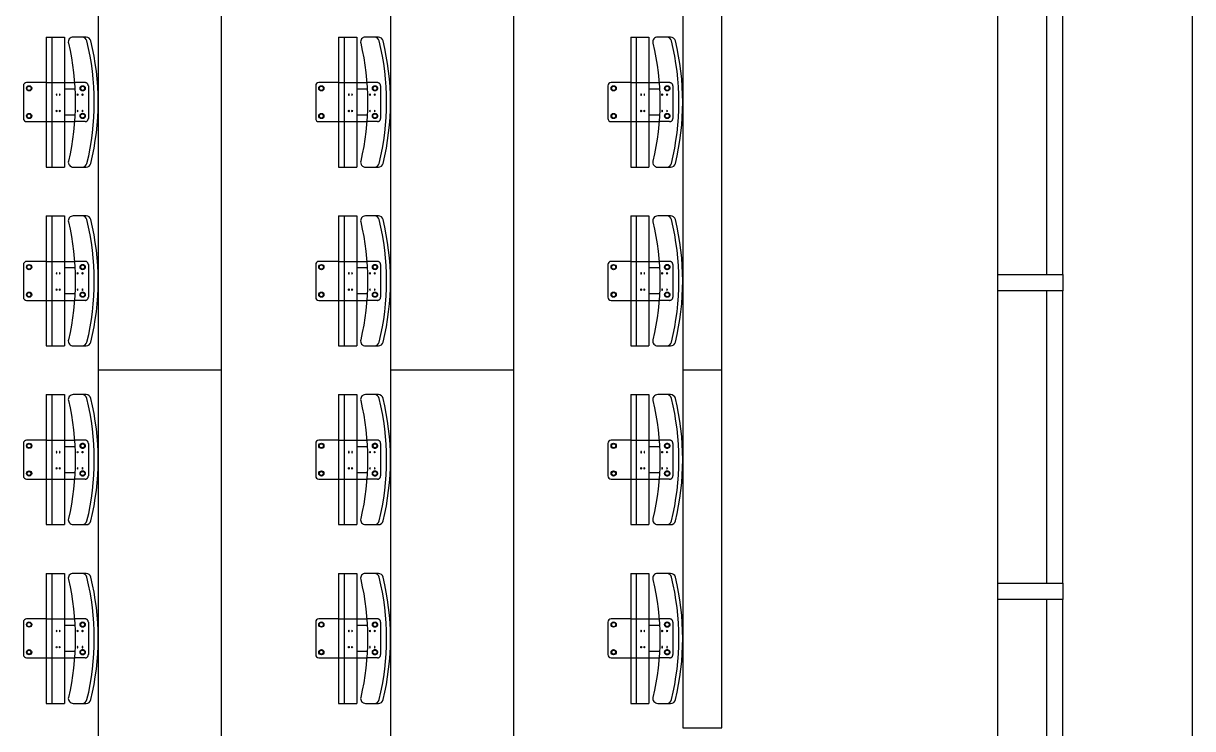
# Model space of a CAD drawing. Header units: centimetres. Extents: x -1707 to 3112, y 43 to 5669.
# Drawn here: x 158.628 to 162.229, y 57.063 to 59.232 of the extents above; entities that cross this region are included whole.
import ezdxf

# ---------------------------------------------------------------- set-up
doc = ezdxf.new("R2010")
doc.units = ezdxf.units.CM
doc.header["$LTSCALE"] = 100
doc.header["$MEASUREMENT"] = 0
doc.linetypes.add('CACHE', pattern=[0.375, 0.25, -0.125])
doc.layers.add('1-cloison', color=9, linetype='Continuous')

msp = doc.modelspace()

# ---------------------------------------------------------------- linework, layer by layer
at = {"layer": '1-cloison', "color": 7}
for p, q in [((158.8588, 60.9151), (158.8588, 53.7651)), ((159.2388, 53.7651), (159.2388, 60.9151)), ((159.7588, 60.9151), (159.7588, 53.7651)), ((160.1388, 53.7651), (160.1388, 60.9151)), ((160.6588, 60.9151), (160.6588, 57.0651)), ((160.7788, 57.0651), (160.7788, 60.9151)), ((158.6988, 59.0501), (158.6384, 59.0501)), ((158.7548, 59.0501), (158.7858, 59.0501)), ((159.5988, 59.0501), (159.5384, 59.0501)), ((159.6548, 59.0501), (159.6858, 59.0501)), ((160.4988, 59.0501), (160.4384, 59.0501)), ((160.5548, 59.0501), (160.5858, 59.0501)), ((158.6284, 59.0401), (158.6284, 58.9401)), ((158.7871, 59.03), (158.7548, 59.03)), ((159.5284, 59.0401), (159.5284, 58.9401)), ((159.6871, 59.03), (159.6548, 59.03)), ((160.4284, 59.0401), (160.4284, 58.9401)), ((160.5871, 59.03), (160.5548, 59.03)), ((158.7871, 58.95), (158.7548, 58.95)), ((159.6871, 58.95), (159.6548, 58.95)), ((160.5871, 58.95), (160.5548, 58.95)), ((158.6384, 58.9301), (158.6988, 58.9301)), ((158.7548, 58.9301), (158.7858, 58.9301)), ((159.5384, 58.9301), (159.5988, 58.9301)), ((159.6548, 58.9301), (159.6858, 58.9301)), ((160.4384, 58.9301), (160.4988, 58.9301)), ((160.5548, 58.9301), (160.5858, 58.9301)), ((158.6284, 58.4901), (158.6284, 58.3901)), ((158.6988, 58.5001), (158.6384, 58.5001)), ((158.7548, 58.5001), (158.7858, 58.5001)), ((158.7871, 58.48), (158.7548, 58.48)), ((159.5284, 58.4901), (159.5284, 58.3901)), ((159.5988, 58.5001), (159.5384, 58.5001)), ((159.6548, 58.5001), (159.6858, 58.5001)), ((159.6871, 58.48), (159.6548, 58.48)), ((160.4284, 58.4901), (160.4284, 58.3901)), ((160.4988, 58.5001), (160.4384, 58.5001)), ((160.5548, 58.5001), (160.5858, 58.5001)), ((160.5871, 58.48), (160.5548, 58.48)), ((158.7871, 58.4), (158.7548, 58.4)), ((159.6871, 58.4), (159.6548, 58.4)), ((160.5871, 58.4), (160.5548, 58.4)), ((158.6384, 58.3801), (158.6988, 58.3801)), ((158.7548, 58.3801), (158.7858, 58.3801)), ((159.5384, 58.3801), (159.5988, 58.3801)), ((159.6548, 58.3801), (159.6858, 58.3801)), ((160.4384, 58.3801), (160.4988, 58.3801)), ((160.5548, 58.3801), (160.5858, 58.3801)), ((159.2388, 58.1651), (158.8588, 58.1651)), ((160.1388, 58.1651), (159.7588, 58.1651)), ((160.7788, 58.1651), (160.6588, 58.1651)), ((158.6284, 57.9401), (158.6284, 57.8401)), ((158.6988, 57.9501), (158.6384, 57.9501)), ((158.7548, 57.9501), (158.7858, 57.9501)), ((158.7871, 57.93), (158.7548, 57.93)), ((159.5284, 57.9401), (159.5284, 57.8401)), ((159.5988, 57.9501), (159.5384, 57.9501)), ((159.6548, 57.9501), (159.6858, 57.9501)), ((159.6871, 57.93), (159.6548, 57.93)), ((160.4284, 57.9401), (160.4284, 57.8401)), ((160.4988, 57.9501), (160.4384, 57.9501)), ((160.5548, 57.9501), (160.5858, 57.9501)), ((160.5871, 57.93), (160.5548, 57.93)), ((158.6384, 57.8301), (158.6988, 57.8301)), ((158.7871, 57.85), (158.7548, 57.85)), ((158.7548, 57.8301), (158.7858, 57.8301)), ((159.5384, 57.8301), (159.5988, 57.8301)), ((159.6871, 57.85), (159.6548, 57.85)), ((159.6548, 57.8301), (159.6858, 57.8301)), ((160.4384, 57.8301), (160.4988, 57.8301)), ((160.5871, 57.85), (160.5548, 57.85)), ((160.5548, 57.8301), (160.5858, 57.8301)), ((158.6284, 57.3901), (158.6284, 57.2901)), ((158.6988, 57.4001), (158.6384, 57.4001)), ((158.7548, 57.4001), (158.7858, 57.4001)), ((159.5284, 57.3901), (159.5284, 57.2901)), ((159.5988, 57.4001), (159.5384, 57.4001)), ((159.6548, 57.4001), (159.6858, 57.4001)), ((160.4284, 57.3901), (160.4284, 57.2901)), ((160.4988, 57.4001), (160.4384, 57.4001)), ((160.5548, 57.4001), (160.5858, 57.4001)), ((158.7871, 57.38), (158.7548, 57.38)), ((159.6871, 57.38), (159.6548, 57.38)), ((160.5871, 57.38), (160.5548, 57.38)), ((158.7871, 57.3), (158.7548, 57.3)), ((159.6871, 57.3), (159.6548, 57.3)), ((160.5871, 57.3), (160.5548, 57.3)), ((158.6384, 57.2801), (158.6988, 57.2801)), ((158.7548, 57.2801), (158.7858, 57.2801)), ((159.5384, 57.2801), (159.5988, 57.2801)), ((159.6548, 57.2801), (159.6858, 57.2801)), ((160.4384, 57.2801), (160.4988, 57.2801)), ((160.5548, 57.2801), (160.5858, 57.2801)), ((160.6588, 57.0651), (160.7788, 57.0651))]:
    msp.add_line(p, q, dxfattribs=at)
at = {"layer": '1-cloison', "color": 7, "ltscale": 2}
for p, q in [((161.7787, 59.36), (161.7787, 58.46)), ((161.8287, 58.46), (161.8287, 59.36)), ((161.6287, 58.46), (161.8287, 58.46)), ((161.6287, 58.41), (161.6287, 58.46)), ((161.7787, 58.46), (161.8287, 58.46)), ((161.8287, 58.46), (161.8287, 58.41)), ((161.8287, 58.41), (161.6287, 58.41)), ((161.8287, 58.41), (161.7787, 58.41)), ((161.7787, 58.41), (161.7787, 57.51)), ((161.8287, 57.51), (161.8287, 58.41)), ((161.6287, 57.51), (161.8287, 57.51)), ((161.6287, 57.46), (161.6287, 57.51)), ((161.7787, 57.51), (161.8287, 57.51)), ((161.8287, 57.51), (161.8287, 57.46)), ((161.8287, 57.46), (161.6287, 57.46)), ((161.8287, 57.46), (161.7787, 57.46)), ((161.7787, 57.46), (161.7787, 56.56)), ((161.8287, 56.56), (161.8287, 57.46))]:
    msp.add_line(p, q, dxfattribs=at)
at = {"layer": '1-cloison', "color": 7, "linetype": 'ByBlock'}
for p, q in [((158.6988, 59.1901), (158.6988, 58.7901)), ((158.6988, 59.1901), (158.7548, 59.1901)), ((158.7158, 59.1901), (158.7158, 58.7901)), ((158.7548, 59.1901), (158.7548, 58.7901)), ((159.5988, 59.1901), (159.5988, 58.7901)), ((159.5988, 59.1901), (159.6548, 59.1901)), ((159.6158, 59.1901), (159.6158, 58.7901)), ((159.6548, 59.1901), (159.6548, 58.7901)), ((160.4988, 59.1901), (160.4988, 58.7901)), ((160.4988, 59.1901), (160.5548, 59.1901)), ((160.5158, 59.1901), (160.5158, 58.7901)), ((160.5548, 59.1901), (160.5548, 58.7901)), ((158.6988, 58.7901), (158.7548, 58.7901)), ((159.5988, 58.7901), (159.6548, 58.7901)), ((160.4988, 58.7901), (160.5548, 58.7901)), ((158.6988, 58.6401), (158.6988, 58.2401)), ((158.6988, 58.6401), (158.7548, 58.6401)), ((158.7158, 58.6401), (158.7158, 58.2401)), ((158.7548, 58.6401), (158.7548, 58.2401)), ((159.5988, 58.6401), (159.5988, 58.2401)), ((159.5988, 58.6401), (159.6548, 58.6401)), ((159.6158, 58.6401), (159.6158, 58.2401)), ((159.6548, 58.6401), (159.6548, 58.2401)), ((160.4988, 58.6401), (160.4988, 58.2401)), ((160.4988, 58.6401), (160.5548, 58.6401)), ((160.5158, 58.6401), (160.5158, 58.2401)), ((160.5548, 58.6401), (160.5548, 58.2401)), ((158.6988, 58.2401), (158.7548, 58.2401)), ((159.5988, 58.2401), (159.6548, 58.2401)), ((160.4988, 58.2401), (160.5548, 58.2401)), ((158.6988, 58.0901), (158.6988, 57.6901)), ((158.6988, 58.0901), (158.7548, 58.0901)), ((158.7158, 58.0901), (158.7158, 57.6901)), ((158.7548, 58.0901), (158.7548, 57.6901)), ((159.5988, 58.0901), (159.5988, 57.6901)), ((159.5988, 58.0901), (159.6548, 58.0901)), ((159.6158, 58.0901), (159.6158, 57.6901)), ((159.6548, 58.0901), (159.6548, 57.6901)), ((160.4988, 58.0901), (160.4988, 57.6901)), ((160.4988, 58.0901), (160.5548, 58.0901)), ((160.5158, 58.0901), (160.5158, 57.6901)), ((160.5548, 58.0901), (160.5548, 57.6901)), ((158.6988, 57.6901), (158.7548, 57.6901)), ((159.5988, 57.6901), (159.6548, 57.6901)), ((160.4988, 57.6901), (160.5548, 57.6901)), ((158.6988, 57.5401), (158.6988, 57.1401)), ((158.6988, 57.5401), (158.7548, 57.5401)), ((158.7158, 57.5401), (158.7158, 57.1401)), ((158.7548, 57.5401), (158.7548, 57.1401)), ((159.5988, 57.5401), (159.5988, 57.1401)), ((159.5988, 57.5401), (159.6548, 57.5401)), ((159.6158, 57.5401), (159.6158, 57.1401)), ((159.6548, 57.5401), (159.6548, 57.1401)), ((160.4988, 57.5401), (160.4988, 57.1401)), ((160.4988, 57.5401), (160.5548, 57.5401)), ((160.5158, 57.5401), (160.5158, 57.1401)), ((160.5548, 57.5401), (160.5548, 57.1401)), ((158.6988, 57.1401), (158.7548, 57.1401)), ((159.5988, 57.1401), (159.6548, 57.1401)), ((160.4988, 57.1401), (160.5548, 57.1401))]:
    msp.add_line(p, q, dxfattribs=at)
at = {"layer": '1-cloison', "color": 7, "linetype": 'CACHE'}
for p, q in [((158.6988, 59.0501), (158.7548, 59.0501)), ((158.8184, 59.0501), (158.7858, 59.0501)), ((159.5988, 59.0501), (159.6548, 59.0501)), ((159.7184, 59.0501), (159.6858, 59.0501)), ((160.4988, 59.0501), (160.5548, 59.0501)), ((160.6184, 59.0501), (160.5858, 59.0501)), ((158.8284, 59.0401), (158.8284, 58.9401)), ((159.7284, 59.0401), (159.7284, 58.9401)), ((160.6284, 59.0401), (160.6284, 58.9401)), ((158.6988, 58.9301), (158.7548, 58.9301)), ((158.8184, 58.9301), (158.7858, 58.9301)), ((159.5988, 58.9301), (159.6548, 58.9301)), ((159.7184, 58.9301), (159.6858, 58.9301)), ((160.4988, 58.9301), (160.5548, 58.9301)), ((160.6184, 58.9301), (160.5858, 58.9301)), ((158.6988, 58.5001), (158.7548, 58.5001)), ((158.8184, 58.5001), (158.7858, 58.5001)), ((158.8284, 58.4901), (158.8284, 58.3901)), ((159.5988, 58.5001), (159.6548, 58.5001)), ((159.7184, 58.5001), (159.6858, 58.5001)), ((159.7284, 58.4901), (159.7284, 58.3901)), ((160.4988, 58.5001), (160.5548, 58.5001)), ((160.6184, 58.5001), (160.5858, 58.5001)), ((160.6284, 58.4901), (160.6284, 58.3901)), ((158.6988, 58.3801), (158.7548, 58.3801)), ((158.8184, 58.3801), (158.7858, 58.3801)), ((159.5988, 58.3801), (159.6548, 58.3801)), ((159.7184, 58.3801), (159.6858, 58.3801)), ((160.4988, 58.3801), (160.5548, 58.3801)), ((160.6184, 58.3801), (160.5858, 58.3801)), ((158.6988, 57.9501), (158.7548, 57.9501)), ((158.8184, 57.9501), (158.7858, 57.9501)), ((158.8284, 57.9401), (158.8284, 57.8401)), ((159.5988, 57.9501), (159.6548, 57.9501)), ((159.7184, 57.9501), (159.6858, 57.9501)), ((159.7284, 57.9401), (159.7284, 57.8401)), ((160.4988, 57.9501), (160.5548, 57.9501)), ((160.6184, 57.9501), (160.5858, 57.9501)), ((160.6284, 57.9401), (160.6284, 57.8401)), ((158.6988, 57.8301), (158.7548, 57.8301)), ((158.8184, 57.8301), (158.7858, 57.8301)), ((159.5988, 57.8301), (159.6548, 57.8301)), ((159.7184, 57.8301), (159.6858, 57.8301)), ((160.4988, 57.8301), (160.5548, 57.8301)), ((160.6184, 57.8301), (160.5858, 57.8301)), ((158.6988, 57.4001), (158.7548, 57.4001)), ((158.8184, 57.4001), (158.7858, 57.4001)), ((158.8284, 57.3901), (158.8284, 57.2901)), ((159.5988, 57.4001), (159.6548, 57.4001)), ((159.7184, 57.4001), (159.6858, 57.4001)), ((159.7284, 57.3901), (159.7284, 57.2901)), ((160.4988, 57.4001), (160.5548, 57.4001)), ((160.6184, 57.4001), (160.5858, 57.4001)), ((160.6284, 57.3901), (160.6284, 57.2901)), ((158.6988, 57.2801), (158.7548, 57.2801)), ((158.8184, 57.2801), (158.7858, 57.2801)), ((159.5988, 57.2801), (159.6548, 57.2801)), ((159.7184, 57.2801), (159.6858, 57.2801)), ((160.4988, 57.2801), (160.5548, 57.2801)), ((160.6184, 57.2801), (160.5858, 57.2801))]:
    msp.add_line(p, q, dxfattribs=at)
at = {"layer": '1-cloison', "color": 7}
msp.add_lwpolyline([(161.8287, 42.96), (162.2287, 42.96), (162.2287, 62.51), (160.7794, 62.51)], dxfattribs=at)
at = {"layer": '1-cloison', "color": 7, "ltscale": 2}
msp.add_lwpolyline([(160.3925, 43.56), (161.6287, 43.56), (161.6287, 61.91), (160.8294, 61.91)], dxfattribs=at)
at = {"layer": '1-cloison', "color": 7, "linetype": 'ByBlock'}
for points in [[(158.7671, 58.8086, 0.483507), (158.7817, 58.7901), (158.8215, 58.7901, 0.345619), (158.8361, 58.8016, 0.120525), (158.836, 59.1787, 0.345528), (158.8214, 59.1901), (158.7816, 59.1901, 0.483604), (158.767, 59.1717, -0.115929)], [(159.6671, 58.8086, 0.483507), (159.6817, 58.7901), (159.7215, 58.7901, 0.345619), (159.7361, 58.8016, 0.120525), (159.736, 59.1787, 0.345528), (159.7214, 59.1901), (159.6816, 59.1901, 0.483604), (159.667, 59.1717, -0.115929)], [(160.5671, 58.8086, 0.483507), (160.5817, 58.7901), (160.6215, 58.7901, 0.345619), (160.6361, 58.8016, 0.120525), (160.636, 59.1787, 0.345528), (160.6214, 59.1901), (160.5816, 59.1901, 0.483604), (160.567, 59.1717, -0.115929)], [(158.7671, 58.2586, 0.483507), (158.7817, 58.2401), (158.8215, 58.2401, 0.345619), (158.8361, 58.2516, 0.120525), (158.836, 58.6287, 0.345528), (158.8214, 58.6401), (158.7816, 58.6401, 0.483604), (158.767, 58.6217, -0.115929)], [(159.6671, 58.2586, 0.483507), (159.6817, 58.2401), (159.7215, 58.2401, 0.345619), (159.7361, 58.2516, 0.120525), (159.736, 58.6287, 0.345528), (159.7214, 58.6401), (159.6816, 58.6401, 0.483604), (159.667, 58.6217, -0.115929)], [(160.5671, 58.2586, 0.483507), (160.5817, 58.2401), (160.6215, 58.2401, 0.345619), (160.6361, 58.2516, 0.120525), (160.636, 58.6287, 0.345528), (160.6214, 58.6401), (160.5816, 58.6401, 0.483604), (160.567, 58.6217, -0.115929)], [(158.7671, 57.7086, 0.483507), (158.7817, 57.6901), (158.8215, 57.6901, 0.345619), (158.8361, 57.7016, 0.120525), (158.836, 58.0787, 0.345528), (158.8214, 58.0901), (158.7816, 58.0901, 0.483604), (158.767, 58.0717, -0.115929)], [(159.6671, 57.7086, 0.483507), (159.6817, 57.6901), (159.7215, 57.6901, 0.345619), (159.7361, 57.7016, 0.120525), (159.736, 58.0787, 0.345528), (159.7214, 58.0901), (159.6816, 58.0901, 0.483604), (159.667, 58.0717, -0.115929)], [(160.5671, 57.7086, 0.483507), (160.5817, 57.6901), (160.6215, 57.6901, 0.345619), (160.6361, 57.7016, 0.120525), (160.636, 58.0787, 0.345528), (160.6214, 58.0901), (160.5816, 58.0901, 0.483604), (160.567, 58.0717, -0.115929)], [(158.7671, 57.1586, 0.483507), (158.7817, 57.1401), (158.8215, 57.1401, 0.345619), (158.8361, 57.1516, 0.120525), (158.836, 57.5287, 0.345528), (158.8214, 57.5401), (158.7816, 57.5401, 0.483604), (158.767, 57.5217, -0.115929)], [(159.6671, 57.1586, 0.483507), (159.6817, 57.1401), (159.7215, 57.1401, 0.345619), (159.7361, 57.1516, 0.120525), (159.736, 57.5287, 0.345528), (159.7214, 57.5401), (159.6816, 57.5401, 0.483604), (159.667, 57.5217, -0.115929)], [(160.5671, 57.1586, 0.483507), (160.5817, 57.1401), (160.6215, 57.1401, 0.345619), (160.6361, 57.1516, 0.120525), (160.636, 57.5287, 0.345528), (160.6214, 57.5401), (160.5816, 57.5401, 0.483604), (160.567, 57.5217, -0.115929)]]:
    msp.add_lwpolyline(points, format="xyb", close=True, dxfattribs=at)
for points in [[(158.8095, 58.7901, 0.345619), (158.8241, 58.8016, 0.120525), (158.824, 59.1787, 0.345528), (158.8094, 59.1901)], [(159.7095, 58.7901, 0.345619), (159.7241, 58.8016, 0.120525), (159.724, 59.1787, 0.345528), (159.7094, 59.1901)], [(160.6095, 58.7901, 0.345619), (160.6241, 58.8016, 0.120525), (160.624, 59.1787, 0.345528), (160.6094, 59.1901)], [(158.8095, 58.2401, 0.345619), (158.8241, 58.2516, 0.120525), (158.824, 58.6287, 0.345528), (158.8094, 58.6401)], [(159.7095, 58.2401, 0.345619), (159.7241, 58.2516, 0.120525), (159.724, 58.6287, 0.345528), (159.7094, 58.6401)], [(160.6095, 58.2401, 0.345619), (160.6241, 58.2516, 0.120525), (160.624, 58.6287, 0.345528), (160.6094, 58.6401)], [(158.8095, 57.6901, 0.345619), (158.8241, 57.7016, 0.120525), (158.824, 58.0787, 0.345528), (158.8094, 58.0901)], [(159.7095, 57.6901, 0.345619), (159.7241, 57.7016, 0.120525), (159.724, 58.0787, 0.345528), (159.7094, 58.0901)], [(160.6095, 57.6901, 0.345619), (160.6241, 57.7016, 0.120525), (160.624, 58.0787, 0.345528), (160.6094, 58.0901)], [(158.8095, 57.1401, 0.345619), (158.8241, 57.1516, 0.120525), (158.824, 57.5287, 0.345528), (158.8094, 57.5401)], [(159.7095, 57.1401, 0.345619), (159.7241, 57.1516, 0.120525), (159.724, 57.5287, 0.345528), (159.7094, 57.5401)], [(160.6095, 57.1401, 0.345619), (160.6241, 57.1516, 0.120525), (160.624, 57.5287, 0.345528), (160.6094, 57.5401)]]:
    msp.add_lwpolyline(points, format="xyb", dxfattribs=at)
at = {"layer": '1-cloison', "color": 7}
for points in [[(158.6496, 59.0391), (158.6534, 59.0326), (158.6496, 59.0261), (158.6421, 59.0261), (158.6384, 59.0326), (158.6421, 59.0391)], [(159.5496, 59.0391), (159.5534, 59.0326), (159.5496, 59.0261), (159.5421, 59.0261), (159.5384, 59.0326), (159.5421, 59.0391)], [(160.4496, 59.0391), (160.4534, 59.0326), (160.4496, 59.0261), (160.4421, 59.0261), (160.4384, 59.0326), (160.4421, 59.0391)], [(158.6496, 58.9411), (158.6534, 58.9476), (158.6496, 58.9541), (158.6421, 58.9541), (158.6384, 58.9476), (158.6421, 58.9411)], [(159.5496, 58.9411), (159.5534, 58.9476), (159.5496, 58.9541), (159.5421, 58.9541), (159.5384, 58.9476), (159.5421, 58.9411)], [(160.4496, 58.9411), (160.4534, 58.9476), (160.4496, 58.9541), (160.4421, 58.9541), (160.4384, 58.9476), (160.4421, 58.9411)], [(158.6496, 58.4891), (158.6534, 58.4826), (158.6496, 58.4761), (158.6421, 58.4761), (158.6384, 58.4826), (158.6421, 58.4891)], [(159.5496, 58.4891), (159.5534, 58.4826), (159.5496, 58.4761), (159.5421, 58.4761), (159.5384, 58.4826), (159.5421, 58.4891)], [(160.4496, 58.4891), (160.4534, 58.4826), (160.4496, 58.4761), (160.4421, 58.4761), (160.4384, 58.4826), (160.4421, 58.4891)], [(158.6496, 58.3911), (158.6534, 58.3976), (158.6496, 58.4041), (158.6421, 58.4041), (158.6384, 58.3976), (158.6421, 58.3911)], [(159.5496, 58.3911), (159.5534, 58.3976), (159.5496, 58.4041), (159.5421, 58.4041), (159.5384, 58.3976), (159.5421, 58.3911)], [(160.4496, 58.3911), (160.4534, 58.3976), (160.4496, 58.4041), (160.4421, 58.4041), (160.4384, 58.3976), (160.4421, 58.3911)], [(158.6496, 57.9391), (158.6534, 57.9326), (158.6496, 57.9261), (158.6421, 57.9261), (158.6384, 57.9326), (158.6421, 57.9391)], [(159.5496, 57.9391), (159.5534, 57.9326), (159.5496, 57.9261), (159.5421, 57.9261), (159.5384, 57.9326), (159.5421, 57.9391)], [(160.4496, 57.9391), (160.4534, 57.9326), (160.4496, 57.9261), (160.4421, 57.9261), (160.4384, 57.9326), (160.4421, 57.9391)], [(158.6496, 57.8411), (158.6534, 57.8476), (158.6496, 57.8541), (158.6421, 57.8541), (158.6384, 57.8476), (158.6421, 57.8411)], [(159.5496, 57.8411), (159.5534, 57.8476), (159.5496, 57.8541), (159.5421, 57.8541), (159.5384, 57.8476), (159.5421, 57.8411)], [(160.4496, 57.8411), (160.4534, 57.8476), (160.4496, 57.8541), (160.4421, 57.8541), (160.4384, 57.8476), (160.4421, 57.8411)], [(158.6496, 57.3891), (158.6534, 57.3826), (158.6496, 57.3761), (158.6421, 57.3761), (158.6384, 57.3826), (158.6421, 57.3891)], [(159.5496, 57.3891), (159.5534, 57.3826), (159.5496, 57.3761), (159.5421, 57.3761), (159.5384, 57.3826), (159.5421, 57.3891)], [(160.4496, 57.3891), (160.4534, 57.3826), (160.4496, 57.3761), (160.4421, 57.3761), (160.4384, 57.3826), (160.4421, 57.3891)], [(158.6496, 57.2911), (158.6534, 57.2976), (158.6496, 57.3041), (158.6421, 57.3041), (158.6384, 57.2976), (158.6421, 57.2911)], [(159.5496, 57.2911), (159.5534, 57.2976), (159.5496, 57.3041), (159.5421, 57.3041), (159.5384, 57.2976), (159.5421, 57.2911)], [(160.4496, 57.2911), (160.4534, 57.2976), (160.4496, 57.3041), (160.4421, 57.3041), (160.4384, 57.2976), (160.4421, 57.2911)]]:
    msp.add_lwpolyline(points, close=True, dxfattribs=at)
at = {"layer": '1-cloison', "color": 7, "linetype": 'CACHE'}
for points in [[(158.8071, 59.0391), (158.8034, 59.0326), (158.8071, 59.0261), (158.8146, 59.0261), (158.8184, 59.0326), (158.8146, 59.0391)], [(159.7071, 59.0391), (159.7034, 59.0326), (159.7071, 59.0261), (159.7146, 59.0261), (159.7184, 59.0326), (159.7146, 59.0391)], [(160.6071, 59.0391), (160.6034, 59.0326), (160.6071, 59.0261), (160.6146, 59.0261), (160.6184, 59.0326), (160.6146, 59.0391)], [(158.8071, 58.9411), (158.8034, 58.9476), (158.8071, 58.9541), (158.8146, 58.9541), (158.8184, 58.9476), (158.8146, 58.9411)], [(159.7071, 58.9411), (159.7034, 58.9476), (159.7071, 58.9541), (159.7146, 58.9541), (159.7184, 58.9476), (159.7146, 58.9411)], [(160.6071, 58.9411), (160.6034, 58.9476), (160.6071, 58.9541), (160.6146, 58.9541), (160.6184, 58.9476), (160.6146, 58.9411)], [(158.8071, 58.4891), (158.8034, 58.4826), (158.8071, 58.4761), (158.8146, 58.4761), (158.8184, 58.4826), (158.8146, 58.4891)], [(159.7071, 58.4891), (159.7034, 58.4826), (159.7071, 58.4761), (159.7146, 58.4761), (159.7184, 58.4826), (159.7146, 58.4891)], [(160.6071, 58.4891), (160.6034, 58.4826), (160.6071, 58.4761), (160.6146, 58.4761), (160.6184, 58.4826), (160.6146, 58.4891)], [(158.8071, 58.3911), (158.8034, 58.3976), (158.8071, 58.4041), (158.8146, 58.4041), (158.8184, 58.3976), (158.8146, 58.3911)], [(159.7071, 58.3911), (159.7034, 58.3976), (159.7071, 58.4041), (159.7146, 58.4041), (159.7184, 58.3976), (159.7146, 58.3911)], [(160.6071, 58.3911), (160.6034, 58.3976), (160.6071, 58.4041), (160.6146, 58.4041), (160.6184, 58.3976), (160.6146, 58.3911)], [(158.8071, 57.9391), (158.8034, 57.9326), (158.8071, 57.9261), (158.8146, 57.9261), (158.8184, 57.9326), (158.8146, 57.9391)], [(159.7071, 57.9391), (159.7034, 57.9326), (159.7071, 57.9261), (159.7146, 57.9261), (159.7184, 57.9326), (159.7146, 57.9391)], [(160.6071, 57.9391), (160.6034, 57.9326), (160.6071, 57.9261), (160.6146, 57.9261), (160.6184, 57.9326), (160.6146, 57.9391)], [(158.8071, 57.8411), (158.8034, 57.8476), (158.8071, 57.8541), (158.8146, 57.8541), (158.8184, 57.8476), (158.8146, 57.8411)], [(159.7071, 57.8411), (159.7034, 57.8476), (159.7071, 57.8541), (159.7146, 57.8541), (159.7184, 57.8476), (159.7146, 57.8411)], [(160.6071, 57.8411), (160.6034, 57.8476), (160.6071, 57.8541), (160.6146, 57.8541), (160.6184, 57.8476), (160.6146, 57.8411)], [(158.8071, 57.3891), (158.8034, 57.3826), (158.8071, 57.3761), (158.8146, 57.3761), (158.8184, 57.3826), (158.8146, 57.3891)], [(159.7071, 57.3891), (159.7034, 57.3826), (159.7071, 57.3761), (159.7146, 57.3761), (159.7184, 57.3826), (159.7146, 57.3891)], [(160.6071, 57.3891), (160.6034, 57.3826), (160.6071, 57.3761), (160.6146, 57.3761), (160.6184, 57.3826), (160.6146, 57.3891)], [(158.8071, 57.2911), (158.8034, 57.2976), (158.8071, 57.3041), (158.8146, 57.3041), (158.8184, 57.2976), (158.8146, 57.2911)], [(159.7071, 57.2911), (159.7034, 57.2976), (159.7071, 57.3041), (159.7146, 57.3041), (159.7184, 57.2976), (159.7146, 57.2911)], [(160.6071, 57.2911), (160.6034, 57.2976), (160.6071, 57.3041), (160.6146, 57.3041), (160.6184, 57.2976), (160.6146, 57.2911)]]:
    msp.add_lwpolyline(points, close=True, dxfattribs=at)
at = {"layer": '1-cloison', "color": 7}
for centre, radius in [((158.6459, 59.0326), 0.008), ((158.6459, 59.0326), 0.0065), ((159.5459, 59.0326), 0.008), ((159.5459, 59.0326), 0.0065), ((160.4459, 59.0326), 0.008), ((160.4459, 59.0326), 0.0065), ((158.6459, 58.9476), 0.008), ((158.6459, 58.9476), 0.0065), ((159.5459, 58.9476), 0.008), ((159.5459, 58.9476), 0.0065), ((160.4459, 58.9476), 0.008), ((160.4459, 58.9476), 0.0065), ((158.6459, 58.4826), 0.008), ((158.6459, 58.4826), 0.0065), ((159.5459, 58.4826), 0.008), ((159.5459, 58.4826), 0.0065), ((160.4459, 58.4826), 0.008), ((160.4459, 58.4826), 0.0065), ((158.6459, 58.3976), 0.008), ((158.6459, 58.3976), 0.0065), ((159.5459, 58.3976), 0.008), ((159.5459, 58.3976), 0.0065), ((160.4459, 58.3976), 0.008), ((160.4459, 58.3976), 0.0065), ((158.6459, 57.9326), 0.008), ((158.6459, 57.9326), 0.0065), ((159.5459, 57.9326), 0.008), ((159.5459, 57.9326), 0.0065), ((160.4459, 57.9326), 0.008), ((160.4459, 57.9326), 0.0065), ((158.6459, 57.8476), 0.008), ((158.6459, 57.8476), 0.0065), ((159.5459, 57.8476), 0.008), ((159.5459, 57.8476), 0.0065), ((160.4459, 57.8476), 0.008), ((160.4459, 57.8476), 0.0065), ((158.6459, 57.3826), 0.008), ((159.5459, 57.3826), 0.008), ((160.4459, 57.3826), 0.008), ((158.6459, 57.3826), 0.0065), ((159.5459, 57.3826), 0.0065), ((160.4459, 57.3826), 0.0065), ((158.6459, 57.2976), 0.008), ((158.6459, 57.2976), 0.0065), ((159.5459, 57.2976), 0.008), ((159.5459, 57.2976), 0.0065), ((160.4459, 57.2976), 0.008), ((160.4459, 57.2976), 0.0065)]:
    msp.add_circle(centre, radius, dxfattribs=at)
at = {"layer": '1-cloison', "color": 7, "linetype": 'CACHE'}
for centre, radius in [((158.8109, 59.0326), 0.008), ((158.8109, 59.0326), 0.0065), ((159.7109, 59.0326), 0.008), ((159.7109, 59.0326), 0.0065), ((160.6109, 59.0326), 0.008), ((160.6109, 59.0326), 0.0065), ((158.8109, 58.9476), 0.008), ((158.8109, 58.9476), 0.0065), ((159.7109, 58.9476), 0.008), ((159.7109, 58.9476), 0.0065), ((160.6109, 58.9476), 0.008), ((160.6109, 58.9476), 0.0065), ((158.8109, 58.4826), 0.008), ((158.8109, 58.4826), 0.0065), ((159.7109, 58.4826), 0.008), ((159.7109, 58.4826), 0.0065), ((160.6109, 58.4826), 0.008), ((160.6109, 58.4826), 0.0065), ((158.8109, 58.3976), 0.008), ((158.8109, 58.3976), 0.0065), ((159.7109, 58.3976), 0.008), ((159.7109, 58.3976), 0.0065), ((160.6109, 58.3976), 0.008), ((160.6109, 58.3976), 0.0065), ((158.8109, 57.9326), 0.008), ((158.8109, 57.9326), 0.0065), ((159.7109, 57.9326), 0.008), ((159.7109, 57.9326), 0.0065), ((160.6109, 57.9326), 0.008), ((160.6109, 57.9326), 0.0065), ((158.8109, 57.8476), 0.008), ((158.8109, 57.8476), 0.0065), ((159.7109, 57.8476), 0.008), ((159.7109, 57.8476), 0.0065), ((160.6109, 57.8476), 0.008), ((160.6109, 57.8476), 0.0065), ((158.8109, 57.3826), 0.008), ((159.7109, 57.3826), 0.008), ((160.6109, 57.3826), 0.008), ((158.8109, 57.3826), 0.0065), ((159.7109, 57.3826), 0.0065), ((160.6109, 57.3826), 0.0065), ((158.8109, 57.2976), 0.008), ((158.8109, 57.2976), 0.0065), ((159.7109, 57.2976), 0.008), ((159.7109, 57.2976), 0.0065), ((160.6109, 57.2976), 0.008), ((160.6109, 57.2976), 0.0065)]:
    msp.add_circle(centre, radius, dxfattribs=at)
at = {"layer": '1-cloison', "color": 7}
for centre, start, end in [((158.6384, 59.0401), 90, 180), ((159.5384, 59.0401), 90, 180), ((160.4384, 59.0401), 90, 180), ((158.6384, 58.9401), 180, 270), ((159.5384, 58.9401), 180, 270), ((160.4384, 58.9401), 180, 270), ((158.6384, 58.4901), 90, 180), ((159.5384, 58.4901), 90, 180), ((160.4384, 58.4901), 90, 180), ((158.6384, 58.3901), 180, 270), ((159.5384, 58.3901), 180, 270), ((160.4384, 58.3901), 180, 270), ((158.6384, 57.9401), 90, 180), ((159.5384, 57.9401), 90, 180), ((160.4384, 57.9401), 90, 180), ((158.6384, 57.8401), 180, 270), ((159.5384, 57.8401), 180, 270), ((160.4384, 57.8401), 180, 270), ((158.6384, 57.3901), 90, 180), ((159.5384, 57.3901), 90, 180), ((160.4384, 57.3901), 90, 180), ((158.6384, 57.2901), 180, 270), ((159.5384, 57.2901), 180, 270), ((160.4384, 57.2901), 180, 270)]:
    msp.add_arc(centre, 0.01, start, end, dxfattribs=at)
at = {"layer": '1-cloison', "color": 7, "linetype": 'CACHE'}
for centre, start, end in [((158.8184, 59.0401), 0, 90), ((159.7184, 59.0401), 0, 90), ((160.6184, 59.0401), 0, 90), ((158.8184, 58.9401), 270, 0), ((159.7184, 58.9401), 270, 0), ((160.6184, 58.9401), 270, 0), ((158.8184, 58.4901), 0, 90), ((159.7184, 58.4901), 0, 90), ((160.6184, 58.4901), 0, 90), ((158.8184, 58.3901), 270, 0), ((159.7184, 58.3901), 270, 0), ((160.6184, 58.3901), 270, 0), ((158.8184, 57.9401), 0, 90), ((159.7184, 57.9401), 0, 90), ((160.6184, 57.9401), 0, 90), ((158.8184, 57.8401), 270, 0), ((159.7184, 57.8401), 270, 0), ((160.6184, 57.8401), 270, 0), ((158.8184, 57.3901), 0, 90), ((159.7184, 57.3901), 0, 90), ((160.6184, 57.3901), 0, 90), ((158.8184, 57.2901), 270, 0), ((159.7184, 57.2901), 270, 0), ((160.6184, 57.2901), 270, 0)]:
    msp.add_arc(centre, 0.01, start, end, dxfattribs=at)
at = {"layer": '1-cloison', "color": 7, "linetype": 'ByBlock', "extrusion": (0, 0, -1)}
for centre, major_axis in [((158.7307, 59.0131), (0, 0.0025)), ((158.7404, 59.0131), (0, 0.0025)), ((159.6307, 59.0131), (0, 0.0025)), ((159.6404, 59.0131), (0, 0.0025)), ((160.5307, 59.0131), (0, 0.0025)), ((160.5404, 59.0131), (0, 0.0025)), ((158.7954, 58.9631), (0, -0.0025)), ((158.8104, 58.9631), (0, -0.0025)), ((159.6954, 58.9631), (0, -0.0025)), ((159.7104, 58.9631), (0, -0.0025)), ((160.5954, 58.9631), (0, -0.0025)), ((160.6104, 58.9631), (0, -0.0025)), ((158.7307, 58.4631), (0, 0.0025)), ((158.7404, 58.4631), (0, 0.0025)), ((159.6307, 58.4631), (0, 0.0025)), ((159.6404, 58.4631), (0, 0.0025)), ((160.5307, 58.4631), (0, 0.0025)), ((160.5404, 58.4631), (0, 0.0025)), ((158.7954, 58.4131), (0, -0.0025)), ((158.8104, 58.4131), (0, -0.0025)), ((159.6954, 58.4131), (0, -0.0025)), ((159.7104, 58.4131), (0, -0.0025)), ((160.5954, 58.4131), (0, -0.0025)), ((160.6104, 58.4131), (0, -0.0025)), ((158.7307, 57.9131), (0, 0.0025)), ((158.7404, 57.9131), (0, 0.0025)), ((159.6307, 57.9131), (0, 0.0025)), ((159.6404, 57.9131), (0, 0.0025)), ((160.5307, 57.9131), (0, 0.0025)), ((160.5404, 57.9131), (0, 0.0025)), ((158.7954, 57.8631), (0, -0.0025)), ((158.8104, 57.8631), (0, -0.0025)), ((159.6954, 57.8631), (0, -0.0025)), ((159.7104, 57.8631), (0, -0.0025)), ((160.5954, 57.8631), (0, -0.0025)), ((160.6104, 57.8631), (0, -0.0025)), ((158.7307, 57.3631), (0, 0.0025)), ((158.7404, 57.3631), (0, 0.0025)), ((159.6307, 57.3631), (0, 0.0025)), ((159.6404, 57.3631), (0, 0.0025)), ((160.5307, 57.3631), (0, 0.0025)), ((160.5404, 57.3631), (0, 0.0025)), ((158.7954, 57.3131), (0, -0.0025)), ((158.8104, 57.3131), (0, -0.0025)), ((159.6954, 57.3131), (0, -0.0025)), ((159.7104, 57.3131), (0, -0.0025)), ((160.5954, 57.3131), (0, -0.0025)), ((160.6104, 57.3131), (0, -0.0025))]:
    msp.add_ellipse(centre, major_axis=major_axis, ratio=0.390638, dxfattribs=at)
at = {"layer": '1-cloison', "color": 7, "linetype": 'ByBlock'}
for centre, major_axis in [((158.7954, 59.0131), (0, 0.0025)), ((158.8104, 59.0131), (0, 0.0025)), ((159.6954, 59.0131), (0, 0.0025)), ((159.7104, 59.0131), (0, 0.0025)), ((160.5954, 59.0131), (0, 0.0025)), ((160.6104, 59.0131), (0, 0.0025)), ((158.7307, 58.9631), (0, -0.0025)), ((158.7404, 58.9631), (0, -0.0025)), ((159.6307, 58.9631), (0, -0.0025)), ((159.6404, 58.9631), (0, -0.0025)), ((160.5307, 58.9631), (0, -0.0025)), ((160.5404, 58.9631), (0, -0.0025)), ((158.7954, 58.4631), (0, 0.0025)), ((158.8104, 58.4631), (0, 0.0025)), ((159.6954, 58.4631), (0, 0.0025)), ((159.7104, 58.4631), (0, 0.0025)), ((160.5954, 58.4631), (0, 0.0025)), ((160.6104, 58.4631), (0, 0.0025)), ((158.7307, 58.4131), (0, -0.0025)), ((158.7404, 58.4131), (0, -0.0025)), ((159.6307, 58.4131), (0, -0.0025)), ((159.6404, 58.4131), (0, -0.0025)), ((160.5307, 58.4131), (0, -0.0025)), ((160.5404, 58.4131), (0, -0.0025)), ((158.7954, 57.9131), (0, 0.0025)), ((158.8104, 57.9131), (0, 0.0025)), ((159.6954, 57.9131), (0, 0.0025)), ((159.7104, 57.9131), (0, 0.0025)), ((160.5954, 57.9131), (0, 0.0025)), ((160.6104, 57.9131), (0, 0.0025)), ((158.7307, 57.8631), (0, -0.0025)), ((158.7404, 57.8631), (0, -0.0025)), ((159.6307, 57.8631), (0, -0.0025)), ((159.6404, 57.8631), (0, -0.0025)), ((160.5307, 57.8631), (0, -0.0025)), ((160.5404, 57.8631), (0, -0.0025)), ((158.7954, 57.3631), (0, 0.0025)), ((158.8104, 57.3631), (0, 0.0025)), ((159.6954, 57.3631), (0, 0.0025)), ((159.7104, 57.3631), (0, 0.0025)), ((160.5954, 57.3631), (0, 0.0025)), ((160.6104, 57.3631), (0, 0.0025)), ((158.7307, 57.3131), (0, -0.0025)), ((158.7404, 57.3131), (0, -0.0025)), ((159.6307, 57.3131), (0, -0.0025)), ((159.6404, 57.3131), (0, -0.0025)), ((160.5307, 57.3131), (0, -0.0025)), ((160.5404, 57.3131), (0, -0.0025))]:
    msp.add_ellipse(centre, major_axis=major_axis, ratio=0.390638, dxfattribs=at)

doc.saveas('drawing.dxf')
